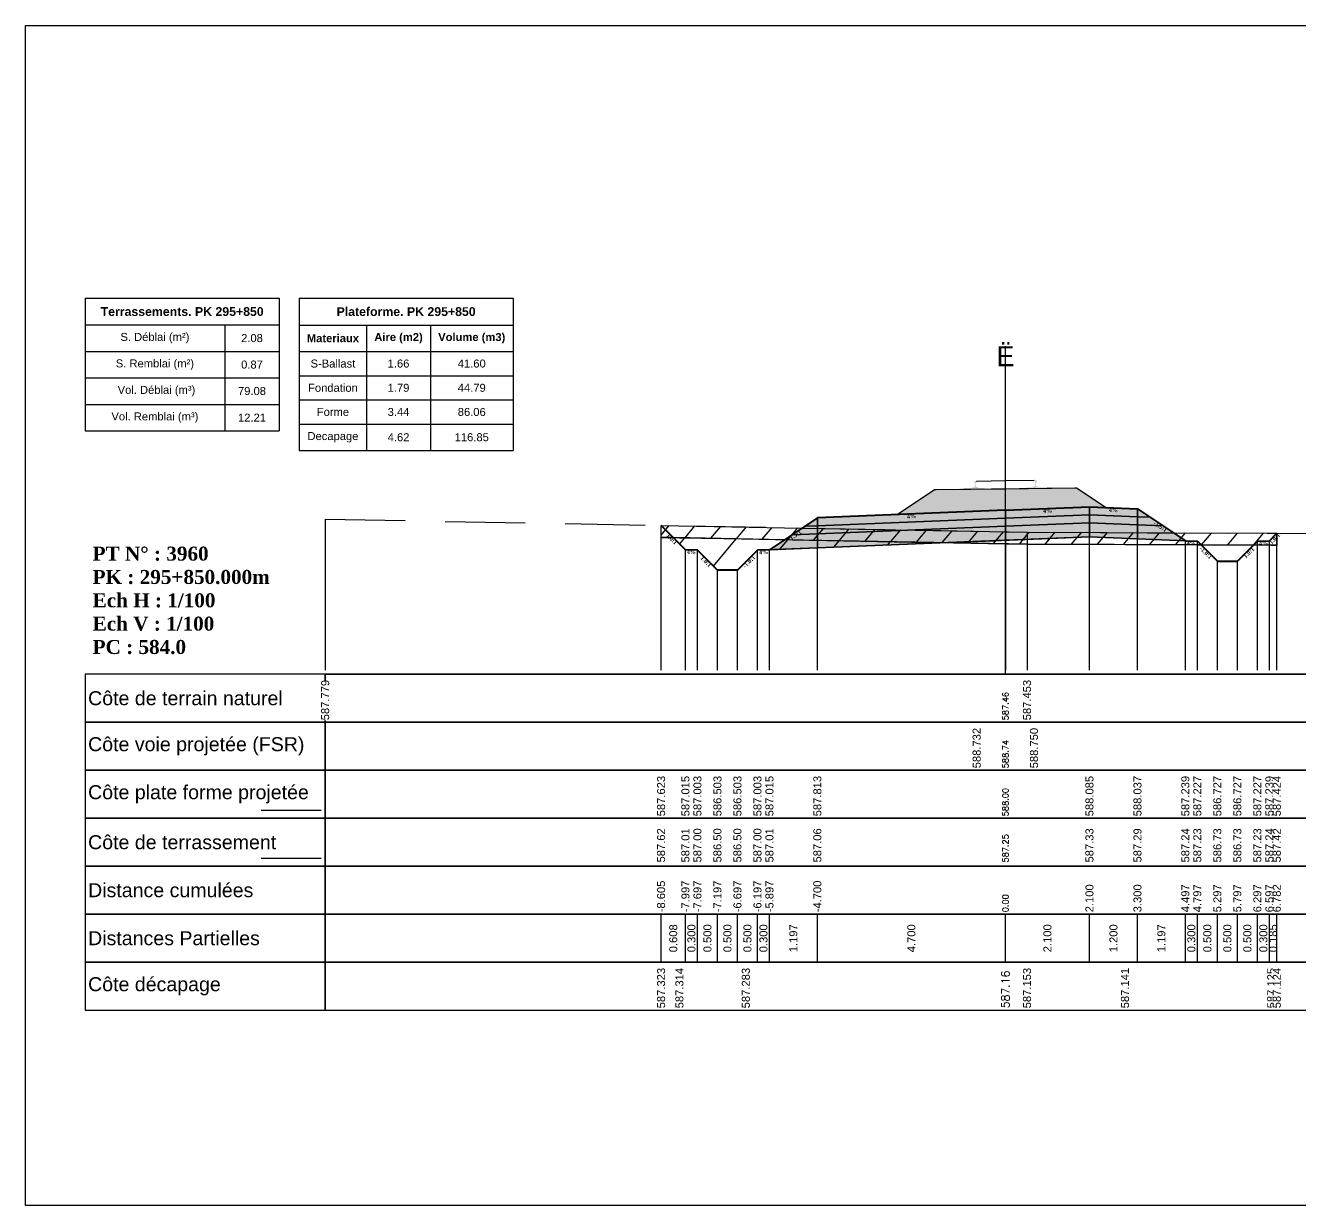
# Model space of a CAD drawing. Header units: millimetres. Extents: x 2762 to 3076, y 916 to 3305.
# Drawn here: x 2950.21 to 2982.08, y 1153.4 to 1182.9 of the extents above; entities that cross this region are included whole.
import ezdxf

# ---------------------------------------------------------------- set-up
doc = ezdxf.new("R2010")
doc.units = ezdxf.units.MM
doc.header["$LTSCALE"] = 2
doc.linetypes.add('CACHE', pattern=[9.525, 6.35, -3.175])
doc.linetypes.add('DASHED', pattern=[0.75, 0.5, -0.25])
for name, color, linetype in [('C-ANNO-TABL', 1, 'Continuous'), ('C-ANNO-TABL-TEXT', 150, 'Continuous'), ('C-ANNO-TABL-TITL', 150, 'Continuous'), ('C-ANNO-TABL-TTBL', 5, 'Continuous'), ('C-ROAD-CORR', 5, 'Continuous'), ('C-ROAD-SCTN', 7, 'Continuous')]:
    doc.layers.add(name, color=color, linetype=linetype)
doc.styles.add('ARIAL', font='arial.ttf')
doc.styles.add('C3D_Etiquette', font='romans.shx')
doc.styles.add('C3D_Profil_Travers', font='romans.shx')
doc.styles.get("Standard").update_dxf_attribs({"font": 'arial.ttf'})

msp = doc.modelspace()

# ---------------------------------------------------------------- hatches: boundary and pattern name
at = {"linetype": 'Continuous', "lineweight": -3}
h = msp.add_hatch(dxfattribs=at)
h.set_pattern_fill('GRAVEL', color=252, scale=0.009, style=0)
h.set_pattern_definition([(228.0128, (2972.1602, 1170.904645), (-1.8288, -2.0574), [0.030755, -3.0447435]), (184.96974, (2972.139626, 1170.881785), (2.743199999, 0.228600013), [0.0527764, -5.2248644]), (132.51045, (2972.087048, 1170.877213), (2.286, -2.5146), [0.0372133, -3.684125]), (267.2737, (2971.997894, 1170.820063), (0.2286, 4.572), [0.0480604, -4.7579794]), (292.83365, (2971.995608, 1170.772057), (-1.143, 2.7432), [0.047127, -4.6655827]), (357.2737, (2972.013896, 1170.728623), (-4.572, 0.2286), [0.0480604, -4.7579794]), (37.69424, (2972.061902, 1170.726337), (-2.9718, -2.286), [0.0635574, -6.2921804]), (72.25533, (2972.112194, 1170.765199), (1.6002, 5.0292), [0.0600048, -5.940473]), (121.42957, (2972.130482, 1170.822349), (-1.8288, 2.9718), [0.048223, -4.774099]), (175.23636, (2972.105336, 1170.863497), (2.5146, -0.2286), [0.055054, -2.697654]), (222.39744, (2972.050472, 1170.868069), (-2.7432, -2.5146), [0.071197, -7.0485095]), (138.81407, (2972.224208, 1170.817777), (-1.6002, 1.3716), [0.0243004, -2.405751]), (171.46923, (2972.20592, 1170.833779), (2.9718, -0.4572), [0.0462314, -4.5769175]), (225, (2972.1602, 1170.84064), (-3e-17, -0.2286), [0.032329, -0.29096]), (203.1986, (2972.144198, 1170.86807), (1.143, 0.4572), [0.01741, -1.723556]), (291.8014, (2972.128196, 1170.86121), (-0.2286, 0.6858), [0.024621, -1.206428]), (30.9638, (2972.13734, 1170.83835), (0.6858, 0.4572), [0.039989, -1.292967]), (161.565, (2972.17163, 1170.858925), (0.4572, -0.2286), [0.028916, -0.693981]), (16.38954, (2971.995608, 1170.861211), (2.286, 0.6858), [0.040508, -4.0102944]), (70.34618, (2972.03447, 1170.87264), (-0.9144, -2.5146), [0.033984, -3.3643994]), (293.1986, (2972.17163, 1170.904645), (-0.4572, 1.143), [0.034819, -1.7061465]), (343.61046, (2972.185346, 1170.872641), (-2.286, 0.6858), [0.040508, -4.0102944]), (339.44395, (2971.995608, 1170.71948), (-1.143, 0.4572), [0.039063, -1.914096]), (294.77514, (2972.032184, 1170.705763), (-1.143, 2.5146), [0.0327305, -3.2403234]), (66.8014, (2972.173916, 1170.676045), (0.4572, 1.143), [0.034819, -1.7061465]), (17.35402, (2972.187632, 1170.708049), (-2.9718, -0.9144), [0.0383204, -3.793714]), (69.44395, (2972.061902, 1170.676045), (-0.4572, -1.143), [0.0195316, -1.933628]), (101.3099, (2972.1602, 1170.676045), (-0.2286, 0.9144), [0.011656, -1.1539795]), (165.9638, (2972.157914, 1170.687475), (0.6858, -0.2286), [0.047127, -0.895415]), (186.009, (2972.112194, 1170.698905), (2.286, 0.2286), [0.043674, -4.323723]), (303.69, (2972.13734, 1170.817777), (-0.2286, 0.4572), [0.032969, -0.79126]), (353.15723, (2972.155628, 1170.790345), (3.8862, -0.4572), [0.05756, -5.698441]), (60.9454, (2972.212778, 1170.783487), (-0.9144, -1.6002), [0.023536, -2.330045]), (90, (2972.2242, 1170.80406), (-0.2286, 0.2286), [0.013716, -0.214884]), (120.25644, (2972.107622, 1170.705763), (0.9144, -1.6002), [0.031758, -3.1440547]), (48.0128, (2972.09162, 1170.733195), (1.8288, 2.0574), [0.06151, -3.0139886]), (0, (2972.13277, 1170.77891), (0.2286, 0.2286), [0.059436, -0.169164]), (325.30485, (2972.192204, 1170.778915), (2.286, -1.6002), [0.036145, -3.5783385]), (254.0546, (2972.221922, 1170.75834), (-0.2286, -0.9144), [0.033285, -1.6309485]), (207.64598, (2972.212778, 1170.726337), (-4.3434, -2.286), [0.054193, -5.365122]), (175.42608, (2972.164772, 1170.701191), (-2.9718, 0.2286), [0.0573327, -5.675926])])
h.paths.add_polyline_path([(2971.996, 1170.676), (2972.932, 1171.301), (2972.976, 1171.301), (2976.439, 1171.345), (2976.482, 1171.345), (2977.221, 1170.852), (2976.805, 1170.868)])
msp.add_hatch(color=254, dxfattribs=at).paths.add_polyline_path([(2973.492, 1171.126), (2973.49, 1171.311), (2973.604, 1171.333), (2973.953, 1171.338), (2973.953, 1171.343), (2973.879, 1171.342), (2973.878, 1171.352), (2973.879, 1171.353), (2973.881, 1171.354), (2973.882, 1171.354), (2973.902, 1171.356), (2973.905, 1171.356), (2973.908, 1171.358), (2973.936, 1171.368), (2973.938, 1171.37), (2973.94, 1171.371), (2973.94, 1171.372), (2973.941, 1171.377), (2973.943, 1171.384), (2973.943, 1171.393), (2973.945, 1171.403), (2973.944, 1171.427), (2973.943, 1171.443), (2973.943, 1171.449), (2973.942, 1171.455), (2973.941, 1171.46), (2973.941, 1171.462), (2973.94, 1171.465), (2973.939, 1171.467), (2973.938, 1171.468), (2973.936, 1171.47), (2973.935, 1171.47), (2973.92, 1171.476), (2973.917, 1171.477), (2973.916, 1171.478), (2973.916, 1171.48), (2973.916, 1171.482), (2973.916, 1171.5), (2973.916, 1171.505), (2973.917, 1171.507), (2973.919, 1171.509), (2973.921, 1171.511), (2973.924, 1171.512), (2973.925, 1171.513), (2973.929, 1171.513), (2973.933, 1171.514), (2973.936, 1171.514), (2973.94, 1171.515), (2973.945, 1171.515), (2973.948, 1171.515), (2973.951, 1171.515), (2973.955, 1171.515), (2973.958, 1171.515), (2973.962, 1171.515), (2973.967, 1171.515), (2973.97, 1171.514), (2973.974, 1171.514), (2973.978, 1171.513), (2973.979, 1171.513), (2973.981, 1171.512), (2973.984, 1171.51), (2973.986, 1171.508), (2973.987, 1171.506), (2973.988, 1171.501), (2973.988, 1171.483), (2973.988, 1171.481), (2973.987, 1171.479), (2973.987, 1171.478), (2973.984, 1171.476), (2973.969, 1171.471), (2973.967, 1171.47), (2973.966, 1171.469), (2973.965, 1171.467), (2973.964, 1171.465), (2973.964, 1171.462), (2973.963, 1171.46), (2973.962, 1171.456), (2973.962, 1171.45), (2973.961, 1171.443), (2973.961, 1171.427), (2973.961, 1171.404), (2973.962, 1171.393), (2973.963, 1171.384), (2973.965, 1171.377), (2973.966, 1171.373), (2973.967, 1171.371), (2973.968, 1171.37), (2973.97, 1171.369), (2973.999, 1171.359), (2974.002, 1171.358), (2974.005, 1171.357), (2974.025, 1171.356), (2974.026, 1171.356), (2974.027, 1171.355), (2974.028, 1171.354), (2974.029, 1171.344), (2973.955, 1171.343), (2973.955, 1171.338), (2974.158, 1171.34), (2974.29, 1171.311), (2975.124, 1171.321), (2975.255, 1171.354), (2975.46, 1171.357), (2975.459, 1171.362), (2975.385, 1171.361), (2975.385, 1171.371), (2975.386, 1171.372), (2975.387, 1171.373), (2975.389, 1171.373), (2975.409, 1171.375), (2975.412, 1171.376), (2975.415, 1171.377), (2975.443, 1171.388), (2975.445, 1171.389), (2975.447, 1171.39), (2975.447, 1171.392), (2975.448, 1171.396), (2975.45, 1171.403), (2975.45, 1171.412), (2975.451, 1171.422), (2975.451, 1171.446), (2975.45, 1171.462), (2975.45, 1171.468), (2975.449, 1171.475), (2975.448, 1171.479), (2975.447, 1171.481), (2975.447, 1171.484), (2975.446, 1171.486), (2975.445, 1171.487), (2975.443, 1171.489), (2975.442, 1171.489), (2975.427, 1171.495), (2975.424, 1171.496), (2975.423, 1171.497), (2975.423, 1171.499), (2975.423, 1171.501), (2975.422, 1171.519), (2975.423, 1171.524), (2975.424, 1171.526), (2975.426, 1171.528), (2975.428, 1171.53), (2975.431, 1171.531), (2975.432, 1171.532), (2975.435, 1171.533), (2975.44, 1171.533), (2975.443, 1171.534), (2975.447, 1171.534), (2975.452, 1171.534), (2975.455, 1171.534), (2975.458, 1171.534), (2975.461, 1171.534), (2975.465, 1171.534), (2975.469, 1171.534), (2975.474, 1171.534), (2975.477, 1171.534), (2975.481, 1171.533), (2975.485, 1171.532), (2975.486, 1171.532), (2975.488, 1171.531), (2975.491, 1171.529), (2975.493, 1171.527), (2975.494, 1171.525), (2975.494, 1171.52), (2975.495, 1171.502), (2975.495, 1171.5), (2975.494, 1171.498), (2975.493, 1171.497), (2975.491, 1171.496), (2975.476, 1171.49), (2975.474, 1171.489), (2975.473, 1171.488), (2975.472, 1171.486), (2975.471, 1171.485), (2975.47, 1171.481), (2975.47, 1171.479), (2975.469, 1171.475), (2975.469, 1171.469), (2975.468, 1171.462), (2975.468, 1171.446), (2975.468, 1171.423), (2975.469, 1171.412), (2975.47, 1171.403), (2975.472, 1171.396), (2975.473, 1171.392), (2975.473, 1171.391), (2975.475, 1171.389), (2975.477, 1171.388), (2975.505, 1171.378), (2975.509, 1171.377), (2975.512, 1171.376), (2975.532, 1171.375), (2975.533, 1171.375), (2975.534, 1171.374), (2975.535, 1171.373), (2975.535, 1171.363), (2975.461, 1171.362), (2975.462, 1171.357), (2975.809, 1171.361), (2975.925, 1171.342), (2975.927, 1171.157)])
h = msp.add_hatch(color=30, dxfattribs=at)
h.paths.add_polyline_path([(2978.005, 1170.42), (2978.005, 1170.62), (2978.324, 1170.608), (2978.643, 1170.395)])
h.paths.add_polyline_path([(2976.805, 1170.468), (2976.805, 1170.668), (2978.005, 1170.62), (2978.005, 1170.42)])
h.paths.add_polyline_path([(2974.705, 1170.384), (2974.705, 1170.584), (2976.805, 1170.668), (2976.805, 1170.468)])
h.paths.add_polyline_path([(2970.005, 1170.196), (2970.005, 1170.396), (2974.705, 1170.584), (2974.705, 1170.384)])
h.paths.add_polyline_path([(2969.366, 1170.171), (2969.685, 1170.384), (2970.005, 1170.396), (2970.005, 1170.196)])
h = msp.add_hatch(color=11, dxfattribs=at)
h.paths.add_polyline_path([(2978.005, 1170.62), (2978.005, 1170.82), (2978.324, 1170.608)])
h.paths.add_polyline_path([(2976.805, 1170.668), (2976.805, 1170.868), (2978.005, 1170.82), (2978.005, 1170.62)])
h.paths.add_polyline_path([(2974.705, 1170.584), (2974.705, 1170.784), (2976.805, 1170.868), (2976.805, 1170.668)])
h.paths.add_polyline_path([(2970.005, 1170.396), (2970.005, 1170.596), (2974.705, 1170.784), (2974.705, 1170.584)])
h.paths.add_polyline_path([(2969.685, 1170.384), (2970.005, 1170.596), (2970.005, 1170.396)])
h = msp.add_hatch(dxfattribs=at)
h.set_pattern_fill('_U', color=150, scale=0.5, angle=50, style=0, pattern_type=0)
h.set_pattern_definition([(50, (2980.90143, 1169.9105), (-0.383022, 0.321394), [])])
h.paths.add_polyline_path([(2980.901, 1169.911), (2981.001, 1170.011), (2981.301, 1170.023), (2981.487, 1170.208), (2981.487, 1169.908), (2981.487, 1169.908)])
h.paths.add_polyline_path([(2978.906, 1170.22), (2981.487, 1170.208), (2981.301, 1170.023), (2981.001, 1170.011), (2980.901, 1169.911), (2979.595, 1169.917), (2979.501, 1170.011), (2979.201, 1170.023)])
h.paths.add_polyline_path([(2969.184, 1170.049), (2969.622, 1170.341), (2975.244, 1170.237), (2978.906, 1170.22), (2979.201, 1170.023), (2979.501, 1170.011), (2979.595, 1169.917), (2975.244, 1169.937)])
h.paths.add_polyline_path([(2966.1, 1170.407), (2969.622, 1170.341), (2969.184, 1170.049), (2966.405, 1170.101)])
h.paths.add_polyline_path([(2966.1, 1170.107), (2966.1, 1170.407), (2966.405, 1170.101)])
h = msp.add_hatch(dxfattribs=at)
h.set_pattern_fill('_U', color=3, angle=50, style=0, pattern_type=0)
h.set_pattern_definition([(50, (2980.9014, 1169.9105), (-0.766044, 0.64279), [])])
h.paths.add_polyline_path([(2980.901, 1169.911), (2981.001, 1170.011), (2981.301, 1170.023), (2981.487, 1170.208), (2981.487, 1169.908), (2981.487, 1169.908)])
h.paths.add_polyline_path([(2973.206, 1169.974), (2976.805, 1170.118), (2979.501, 1170.011), (2979.595, 1169.917), (2975.244, 1169.937)])
h.paths.add_polyline_path([(2966.1, 1170.107), (2966.1, 1170.407), (2966.405, 1170.101)])
h = msp.add_hatch(color=83, dxfattribs=at)
h.paths.add_polyline_path([(2978.005, 1170.07), (2978.005, 1170.42), (2978.643, 1170.395), (2979.201, 1170.023)])
h.paths.add_polyline_path([(2976.805, 1170.118), (2976.805, 1170.468), (2978.005, 1170.42), (2978.005, 1170.07)])
h.paths.add_polyline_path([(2974.705, 1170.034), (2974.705, 1170.384), (2976.805, 1170.468), (2976.805, 1170.118)])
h.paths.add_polyline_path([(2970.005, 1169.846), (2970.005, 1170.196), (2974.705, 1170.384), (2974.705, 1170.034)])
h.paths.add_polyline_path([(2968.808, 1169.799), (2969.366, 1170.171), (2970.005, 1170.196), (2970.005, 1169.846)])
h = msp.add_hatch(dxfattribs=at)
h.set_pattern_fill('_U', color=1, angle=50, style=0, pattern_type=0)
h.set_pattern_definition([(50, (2979.5955, 1169.9165), (-0.766044, 0.64279), [])])
h.paths.add_polyline_path([(2979.595, 1169.917), (2980.901, 1169.911), (2980.501, 1169.511), (2980.001, 1169.511)])
h.paths.add_polyline_path([(2966.405, 1170.101), (2973.206, 1169.974), (2968.508, 1169.787), (2968.008, 1169.287), (2967.508, 1169.287), (2967.008, 1169.787), (2966.708, 1169.799)])

# ---------------------------------------------------------------- linework, layer by layer
at = {"color": 7, "linetype": 'Continuous', "lineweight": -3}
for p, q in [((2974.705, 1166.684), (2974.705, 1174.884)), ((2957.704, 1166.684), (2991.706, 1166.684)), ((2966.1, 1159.484), (2966.1, 1160.684)), ((2966.708, 1159.484), (2966.708, 1160.684)), ((2966.708, 1159.484), (2966.708, 1160.684)), ((2967.008, 1159.484), (2967.008, 1160.684)), ((2967.008, 1159.484), (2967.008, 1160.684)), ((2967.508, 1159.484), (2967.508, 1160.684)), ((2967.508, 1159.484), (2967.508, 1160.684)), ((2968.008, 1159.484), (2968.008, 1160.684)), ((2968.008, 1159.484), (2968.008, 1160.684)), ((2968.508, 1159.484), (2968.508, 1160.684)), ((2968.508, 1159.484), (2968.508, 1160.684)), ((2968.808, 1159.484), (2968.808, 1160.684)), ((2968.808, 1159.484), (2968.808, 1160.684)), ((2970.005, 1159.484), (2970.005, 1160.684)), ((2970.005, 1159.484), (2970.005, 1160.684)), ((2974.705, 1159.484), (2974.705, 1160.684)), ((2974.705, 1159.484), (2974.705, 1160.684)), ((2976.805, 1159.484), (2976.805, 1160.684)), ((2976.805, 1159.484), (2976.805, 1160.684)), ((2978.005, 1159.484), (2978.005, 1160.684)), ((2978.005, 1159.484), (2978.005, 1160.684)), ((2979.201, 1159.484), (2979.201, 1160.684)), ((2979.201, 1159.484), (2979.201, 1160.684)), ((2979.501, 1159.484), (2979.501, 1160.684)), ((2979.501, 1159.484), (2979.501, 1160.684)), ((2980.001, 1159.484), (2980.001, 1160.684)), ((2980.001, 1159.484), (2980.001, 1160.684)), ((2980.501, 1159.484), (2980.501, 1160.684)), ((2980.501, 1159.484), (2980.501, 1160.684)), ((2981.001, 1159.484), (2981.001, 1160.684)), ((2981.001, 1159.484), (2981.001, 1160.684)), ((2981.301, 1159.484), (2981.301, 1160.684)), ((2981.301, 1159.484), (2981.301, 1160.684)), ((2981.487, 1159.484), (2981.487, 1160.684))]:
    msp.add_line(p, q, dxfattribs=at)
at = {"color": 251, "linetype": 'Continuous', "lineweight": -3}
for p, q in [((2971.996, 1170.676), (2972.932, 1171.301)), ((2972.932, 1171.301), (2972.976, 1171.301)), ((2972.976, 1171.301), (2976.439, 1171.345)), ((2976.439, 1171.345), (2976.482, 1171.345)), ((2976.482, 1171.345), (2977.221, 1170.852)), ((2970.005, 1170.596), (2974.705, 1170.784)), ((2976.805, 1170.868), (2971.996, 1170.676)), ((2974.705, 1170.784), (2976.805, 1170.868)), ((2974.705, 1170.584), (2974.705, 1170.784)), ((2974.705, 1170.784), (2974.705, 1170.584)), ((2976.805, 1170.668), (2974.705, 1170.584)), ((2977.221, 1170.852), (2976.805, 1170.868)), ((2976.805, 1170.668), (2976.805, 1170.868)), ((2976.805, 1170.868), (2978.005, 1170.82)), ((2976.805, 1170.868), (2976.805, 1170.668)), ((2978.005, 1170.62), (2976.805, 1170.668)), ((2978.005, 1170.62), (2978.005, 1170.82)), ((2978.005, 1170.82), (2978.324, 1170.608)), ((2978.005, 1170.82), (2978.005, 1170.62)), ((2969.685, 1170.384), (2970.005, 1170.596)), ((2970.005, 1170.396), (2969.685, 1170.384)), ((2970.005, 1170.396), (2970.005, 1170.596)), ((2970.005, 1170.596), (2970.005, 1170.396)), ((2974.705, 1170.584), (2970.005, 1170.396)), ((2978.324, 1170.608), (2978.005, 1170.62))]:
    msp.add_line(p, q, dxfattribs=at)
at = {"color": 53, "linetype": 'Continuous', "lineweight": -3}
for p, q in [((2974.705, 1170.584), (2976.805, 1170.668)), ((2976.805, 1170.468), (2976.805, 1170.668)), ((2976.805, 1170.668), (2978.005, 1170.62)), ((2976.805, 1170.668), (2976.805, 1170.468)), ((2969.366, 1170.171), (2969.685, 1170.384)), ((2969.685, 1170.384), (2970.005, 1170.396)), ((2970.005, 1170.396), (2974.705, 1170.584)), ((2970.005, 1170.196), (2970.005, 1170.396)), ((2970.005, 1170.396), (2970.005, 1170.196)), ((2974.705, 1170.384), (2970.005, 1170.196)), ((2970.005, 1170.196), (2974.705, 1170.384)), ((2974.705, 1170.384), (2974.705, 1170.584)), ((2974.705, 1170.584), (2974.705, 1170.384)), ((2976.805, 1170.468), (2974.705, 1170.384)), ((2974.705, 1170.384), (2976.805, 1170.468)), ((2974.705, 1170.034), (2974.705, 1170.384)), ((2974.705, 1170.384), (2974.705, 1170.034)), ((2978.005, 1170.42), (2976.805, 1170.468)), ((2976.805, 1170.118), (2976.805, 1170.468)), ((2976.805, 1170.468), (2978.005, 1170.42)), ((2976.805, 1170.468), (2976.805, 1170.118)), ((2978.005, 1170.42), (2978.005, 1170.62)), ((2978.005, 1170.62), (2978.324, 1170.608)), ((2978.005, 1170.62), (2978.005, 1170.42)), ((2978.643, 1170.395), (2978.005, 1170.42)), ((2978.005, 1170.07), (2978.005, 1170.42)), ((2978.005, 1170.42), (2978.643, 1170.395)), ((2978.005, 1170.42), (2978.005, 1170.07)), ((2978.324, 1170.608), (2978.643, 1170.395)), ((2978.643, 1170.395), (2979.201, 1170.023)), ((2968.808, 1169.799), (2969.366, 1170.171)), ((2970.005, 1170.196), (2969.366, 1170.171)), ((2969.366, 1170.171), (2970.005, 1170.196)), ((2970.005, 1169.846), (2970.005, 1170.196)), ((2970.005, 1170.196), (2970.005, 1169.846)), ((2974.705, 1170.034), (2970.005, 1169.846)), ((2976.805, 1170.118), (2974.705, 1170.034)), ((2978.005, 1170.07), (2976.805, 1170.118)), ((2979.201, 1170.023), (2978.005, 1170.07)), ((2970.005, 1169.846), (2968.808, 1169.799))]:
    msp.add_line(p, q, dxfattribs=at)
at = {"color": 105, "linetype": 'DASHED', "lineweight": -3, "ltscale": 2}
for p, q in [((2957.705, 1170.563), (2974.705, 1170.247)), ((2974.705, 1170.247), (2975.244, 1170.237)), ((2975.244, 1170.237), (2991.705, 1170.161))]:
    msp.add_line(p, q, dxfattribs=at)
at = {"color": 98, "linetype": 'CACHE', "lineweight": -3}
for p, q in [((2957.705, 1170.563), (2957.705, 1166.784)), ((2974.705, 1170.247), (2974.705, 1166.784)), ((2975.244, 1170.237), (2975.244, 1166.784))]:
    msp.add_line(p, q, dxfattribs=at)
at = {"color": 253, "linetype": 'Continuous', "lineweight": -3}
for p, q in [((2966.1, 1170.407), (2969.622, 1170.341)), ((2966.405, 1170.101), (2966.1, 1170.407)), ((2966.1, 1170.107), (2966.1, 1170.407)), ((2966.1, 1170.407), (2966.405, 1170.101)), ((2966.1, 1170.107), (2966.1, 1170.407)), ((2966.1, 1170.407), (2966.405, 1170.101)), ((2969.184, 1170.049), (2969.622, 1170.341)), ((2969.622, 1170.341), (2969.184, 1170.049)), ((2969.622, 1170.341), (2975.244, 1170.237)), ((2966.405, 1170.101), (2966.1, 1170.107)), ((2966.405, 1170.101), (2966.1, 1170.107)), ((2969.184, 1170.049), (2966.405, 1170.101)), ((2966.405, 1170.101), (2973.206, 1169.974)), ((2966.708, 1169.799), (2966.405, 1170.101)), ((2975.244, 1169.937), (2969.184, 1170.049)), ((2973.206, 1169.974), (2976.805, 1170.118)), ((2975.244, 1170.237), (2978.906, 1170.22)), ((2976.805, 1170.118), (2979.501, 1170.011)), ((2978.906, 1170.22), (2981.487, 1170.208)), ((2979.201, 1170.023), (2978.906, 1170.22)), ((2978.906, 1170.22), (2979.201, 1170.023)), ((2979.501, 1170.011), (2979.201, 1170.023)), ((2979.201, 1170.023), (2979.501, 1170.011)), ((2981.001, 1170.011), (2981.301, 1170.023)), ((2981.301, 1170.023), (2981.001, 1170.011)), ((2981.001, 1170.011), (2981.301, 1170.023)), ((2981.301, 1170.023), (2981.487, 1170.208)), ((2981.487, 1170.208), (2981.301, 1170.023)), ((2981.301, 1170.023), (2981.487, 1170.208)), ((2981.487, 1170.208), (2981.487, 1169.908)), ((2981.487, 1170.208), (2981.487, 1169.908)), ((2967.008, 1169.787), (2966.708, 1169.799)), ((2967.508, 1169.287), (2967.008, 1169.787)), ((2968.508, 1169.787), (2968.008, 1169.287)), ((2973.206, 1169.974), (2968.508, 1169.787)), ((2975.244, 1169.937), (2973.206, 1169.974)), ((2979.595, 1169.917), (2975.244, 1169.937)), ((2979.595, 1169.917), (2975.244, 1169.937)), ((2979.595, 1169.917), (2979.501, 1170.011)), ((2979.501, 1170.011), (2979.595, 1169.917)), ((2979.501, 1170.011), (2979.595, 1169.917)), ((2980.901, 1169.911), (2979.595, 1169.917)), ((2979.595, 1169.917), (2980.901, 1169.911)), ((2980.001, 1169.511), (2979.595, 1169.917)), ((2980.901, 1169.911), (2980.501, 1169.511)), ((2980.901, 1169.911), (2981.001, 1170.011)), ((2981.001, 1170.011), (2980.901, 1169.911)), ((2980.901, 1169.911), (2981.001, 1170.011)), ((2981.487, 1169.908), (2980.901, 1169.911)), ((2981.487, 1169.908), (2980.901, 1169.911)), ((2981.487, 1169.908), (2981.487, 1169.908)), ((2981.487, 1169.908), (2981.487, 1169.908)), ((2980.501, 1169.511), (2980.001, 1169.511)), ((2968.008, 1169.287), (2967.508, 1169.287))]:
    msp.add_line(p, q, dxfattribs=at)
at = {"color": 8, "linetype": 'CACHE', "lineweight": -3}
for p, q in [((2966.1, 1166.784), (2966.1, 1170.407)), ((2974.705, 1166.784), (2974.705, 1170.034)), ((2974.705, 1166.784), (2974.705, 1170.034)), ((2976.805, 1166.784), (2976.805, 1170.118)), ((2978.005, 1166.784), (2978.005, 1170.07)), ((2979.201, 1166.784), (2979.201, 1170.023)), ((2981.301, 1166.784), (2981.301, 1170.023)), ((2981.487, 1166.784), (2981.487, 1170.208)), ((2966.708, 1166.784), (2966.708, 1169.799)), ((2967.008, 1166.784), (2967.008, 1169.787)), ((2968.508, 1166.784), (2968.508, 1169.787)), ((2968.808, 1166.784), (2968.808, 1169.799)), ((2970.005, 1166.784), (2970.005, 1169.846)), ((2979.501, 1166.784), (2979.501, 1170.011)), ((2981.001, 1166.784), (2981.001, 1170.011)), ((2980.001, 1166.784), (2980.001, 1169.511)), ((2980.501, 1166.784), (2980.501, 1169.511)), ((2967.508, 1166.784), (2967.508, 1169.287)), ((2968.008, 1166.784), (2968.008, 1169.287))]:
    msp.add_line(p, q, dxfattribs=at)
at = {"color": 6, "linetype": 'Continuous', "lineweight": -3}
for p, q in [((2966.1, 1170.107), (2966.558, 1170.098)), ((2966.558, 1170.098), (2968.217, 1170.067)), ((2968.217, 1170.067), (2974.705, 1169.947)), ((2974.705, 1169.947), (2975.244, 1169.937)), ((2975.244, 1169.937), (2977.693, 1169.925)), ((2977.693, 1169.925), (2981.348, 1169.908)), ((2981.348, 1169.908), (2981.487, 1169.908)), ((2981.487, 1169.908), (2981.487, 1169.908))]:
    msp.add_line(p, q, dxfattribs=at)
at = {"color": 154, "linetype": 'Continuous', "lineweight": -3}
msp.add_line((2956.104, 1163.284), (2957.604, 1163.284), dxfattribs=at)
at = {"color": 1, "linetype": 'Continuous', "lineweight": -3}
msp.add_line((2956.104, 1162.084), (2957.604, 1162.084), dxfattribs=at)
at = {"color": 7, "linetype": 'Continuous', "lineweight": -3}
for points in [[(2957.704, 1165.484), (2957.704, 1166.684), (2951.704, 1166.684), (2951.704, 1165.484)], [(2957.704, 1165.484), (2991.706, 1165.484), (2991.706, 1166.684), (2957.704, 1166.684)], [(2957.704, 1164.284), (2957.704, 1165.484), (2951.704, 1165.484), (2951.704, 1164.284)], [(2957.704, 1164.284), (2991.706, 1164.284), (2991.706, 1165.484), (2957.704, 1165.484)], [(2957.704, 1163.084), (2957.704, 1164.284), (2951.704, 1164.284), (2951.704, 1163.084)], [(2957.704, 1163.084), (2991.706, 1163.084), (2991.706, 1164.284), (2957.704, 1164.284)], [(2957.704, 1161.884), (2957.704, 1163.084), (2951.704, 1163.084), (2951.704, 1161.884)], [(2957.704, 1161.884), (2991.706, 1161.884), (2991.706, 1163.084), (2957.704, 1163.084)], [(2957.704, 1160.684), (2957.704, 1161.884), (2951.704, 1161.884), (2951.704, 1160.684)], [(2957.704, 1160.684), (2991.706, 1160.684), (2991.706, 1161.884), (2957.704, 1161.884)], [(2957.704, 1159.484), (2957.704, 1160.684), (2951.704, 1160.684), (2951.704, 1159.484)], [(2957.704, 1159.484), (2991.706, 1159.484), (2991.706, 1160.684), (2957.704, 1160.684)], [(2957.704, 1158.284), (2957.704, 1159.484), (2951.704, 1159.484), (2951.704, 1158.284)], [(2957.704, 1158.284), (2991.706, 1158.284), (2991.706, 1159.484), (2957.704, 1159.484)]]:
    msp.add_3dface(points, dxfattribs=at)
at = {"layer": 'C-ANNO-TABL', "color": 7, "linetype": 'Continuous', "lineweight": -3}
for p, q in [((2951.704, 1175.419), (2955.194, 1175.419)), ((2955.194, 1175.419), (2956.557, 1175.419)), ((2955.194, 1175.419), (2955.194, 1174.757)), ((2957.057, 1175.416), (2958.739, 1175.416)), ((2958.739, 1175.416), (2960.335, 1175.416)), ((2958.739, 1175.416), (2958.739, 1174.754)), ((2960.335, 1175.416), (2962.398, 1175.416)), ((2960.335, 1175.416), (2960.335, 1174.754)), ((2951.704, 1174.757), (2955.194, 1174.757)), ((2955.194, 1174.757), (2956.557, 1174.757)), ((2955.194, 1174.757), (2955.194, 1174.095)), ((2957.057, 1174.754), (2958.739, 1174.754)), ((2958.739, 1174.754), (2960.335, 1174.754)), ((2958.739, 1174.754), (2958.739, 1174.147)), ((2960.335, 1174.754), (2962.398, 1174.754)), ((2960.335, 1174.754), (2960.335, 1174.147)), ((2951.704, 1174.095), (2955.194, 1174.095)), ((2955.194, 1174.095), (2956.557, 1174.095)), ((2955.194, 1174.095), (2955.194, 1173.432)), ((2957.057, 1174.147), (2958.739, 1174.147)), ((2958.739, 1174.147), (2960.335, 1174.147)), ((2958.739, 1174.147), (2958.739, 1173.543)), ((2960.335, 1174.147), (2962.398, 1174.147)), ((2960.335, 1174.147), (2960.335, 1173.543)), ((2957.057, 1173.543), (2958.739, 1173.543)), ((2958.739, 1173.543), (2960.335, 1173.543)), ((2958.739, 1173.543), (2958.739, 1172.939)), ((2960.335, 1173.543), (2962.398, 1173.543)), ((2960.335, 1173.543), (2960.335, 1172.939)), ((2951.704, 1173.432), (2955.194, 1173.432)), ((2955.194, 1173.432), (2956.557, 1173.432)), ((2955.194, 1173.432), (2955.194, 1172.77)), ((2957.057, 1172.939), (2958.739, 1172.939)), ((2958.739, 1172.939), (2960.335, 1172.939)), ((2958.739, 1172.939), (2958.739, 1172.28)), ((2960.335, 1172.939), (2962.398, 1172.939)), ((2960.335, 1172.939), (2960.335, 1172.28))]:
    msp.add_line(p, q, dxfattribs=at)
at = {"layer": 'C-ANNO-TABL-TTBL', "color": 7, "linetype": 'Continuous', "lineweight": -3}
for p, q in [((2951.704, 1176.084), (2956.557, 1176.084)), ((2951.704, 1176.084), (2951.704, 1175.419)), ((2956.557, 1176.084), (2956.557, 1175.419)), ((2957.057, 1176.084), (2962.398, 1176.084)), ((2957.057, 1176.084), (2957.057, 1175.416)), ((2962.398, 1176.084), (2962.398, 1175.416)), ((2951.704, 1175.419), (2951.704, 1174.757)), ((2956.557, 1175.419), (2956.557, 1174.757)), ((2957.057, 1175.416), (2957.057, 1174.754)), ((2962.398, 1175.416), (2962.398, 1174.754)), ((2951.704, 1174.757), (2951.704, 1174.095)), ((2956.557, 1174.757), (2956.557, 1174.095)), ((2957.057, 1174.754), (2957.057, 1174.147)), ((2962.398, 1174.754), (2962.398, 1174.147)), ((2951.704, 1174.095), (2951.704, 1173.432)), ((2956.557, 1174.095), (2956.557, 1173.432)), ((2957.057, 1174.147), (2957.057, 1173.543)), ((2962.398, 1174.147), (2962.398, 1173.543)), ((2957.057, 1173.543), (2957.057, 1172.939)), ((2962.398, 1173.543), (2962.398, 1172.939)), ((2951.704, 1173.432), (2951.704, 1172.77)), ((2956.557, 1173.432), (2956.557, 1172.77)), ((2957.057, 1172.939), (2957.057, 1172.28)), ((2962.398, 1172.939), (2962.398, 1172.28)), ((2951.704, 1172.77), (2955.194, 1172.77)), ((2955.194, 1172.77), (2956.557, 1172.77)), ((2957.057, 1172.28), (2958.739, 1172.28)), ((2958.739, 1172.28), (2960.335, 1172.28)), ((2960.335, 1172.28), (2962.398, 1172.28))]:
    msp.add_line(p, q, dxfattribs=at)
at = {"layer": 'C-ROAD-CORR', "color": 1, "linetype": 'Continuous', "lineweight": 40}
for p, q in [((2974.705, 1170.784), (2970.005, 1170.596)), ((2974.705, 1170.784), (2976.805, 1170.868)), ((2976.805, 1170.868), (2978.005, 1170.82)), ((2978.005, 1170.82), (2979.201, 1170.023)), ((2966.708, 1169.799), (2966.1, 1170.407)), ((2970.005, 1170.596), (2968.808, 1169.799)), ((2979.201, 1170.023), (2979.501, 1170.011)), ((2981.001, 1170.011), (2981.301, 1170.023)), ((2981.301, 1170.023), (2981.487, 1170.208)), ((2967.008, 1169.787), (2966.708, 1169.799)), ((2967.508, 1169.287), (2967.008, 1169.787)), ((2968.508, 1169.787), (2968.008, 1169.287)), ((2968.808, 1169.799), (2968.508, 1169.787)), ((2979.501, 1170.011), (2980.001, 1169.511)), ((2980.501, 1169.511), (2981.001, 1170.011)), ((2980.001, 1169.511), (2980.501, 1169.511)), ((2968.008, 1169.287), (2967.508, 1169.287))]:
    msp.add_line(p, q, dxfattribs=at)
at = {"layer": 'C-ROAD-CORR', "color": 102, "linetype": 'Continuous', "lineweight": -3, "ltscale": 0.5}
for p, q in [((2974.705, 1170.034), (2970.005, 1169.846)), ((2974.705, 1170.034), (2976.805, 1170.118)), ((2976.805, 1170.118), (2978.005, 1170.07)), ((2978.005, 1170.07), (2979.201, 1170.023)), ((2970.005, 1169.846), (2968.808, 1169.799))]:
    msp.add_line(p, q, dxfattribs=at)
at = {"layer": 'C-ROAD-CORR', "color": 1, "linetype": 'Continuous', "lineweight": -3}
for p, q in [((2967.508, 1169.287), (2967.008, 1169.787)), ((2968.508, 1169.787), (2968.008, 1169.287)), ((2979.501, 1170.011), (2980.001, 1169.511)), ((2980.501, 1169.511), (2981.001, 1170.011))]:
    msp.add_line(p, q, dxfattribs=at)
at = {"layer": 'C-ROAD-SCTN', "color": 140, "linetype": 'Continuous', "lineweight": -3}
for p, q in [((2971.996, 1170.676), (2972.932, 1171.301)), ((2972.932, 1171.301), (2972.976, 1171.301)), ((2972.976, 1171.301), (2974.705, 1171.323)), ((2974.705, 1171.323), (2976.439, 1171.345)), ((2976.439, 1171.345), (2976.482, 1171.345)), ((2976.482, 1171.345), (2977.221, 1170.852))]:
    msp.add_line(p, q, dxfattribs=at)
at = {"layer": 'C-ROAD-SCTN', "color": 154, "linetype": 'Continuous', "lineweight": -3}
for p, q in [((2973.984, 1171.515), (2973.987, 1171.515)), ((2973.987, 1171.515), (2974.705, 1171.525)), ((2974.705, 1171.525), (2975.419, 1171.534)), ((2970.005, 1170.596), (2974.705, 1170.784)), ((2974.705, 1170.784), (2976.805, 1170.868)), ((2976.805, 1170.868), (2978.005, 1170.82)), ((2978.005, 1170.82), (2979.201, 1170.023)), ((2966.1, 1170.407), (2966.708, 1169.799)), ((2968.808, 1169.799), (2970.005, 1170.596)), ((2979.201, 1170.023), (2979.501, 1170.011)), ((2981.001, 1170.011), (2981.301, 1170.023)), ((2981.301, 1170.023), (2981.487, 1170.208)), ((2966.708, 1169.799), (2967.008, 1169.787)), ((2967.008, 1169.787), (2967.508, 1169.287)), ((2968.008, 1169.287), (2968.508, 1169.787)), ((2968.508, 1169.787), (2968.808, 1169.799)), ((2979.501, 1170.011), (2980.001, 1169.511)), ((2980.501, 1169.511), (2981.001, 1170.011)), ((2980.001, 1169.511), (2980.501, 1169.511)), ((2967.508, 1169.287), (2968.008, 1169.287))]:
    msp.add_line(p, q, dxfattribs=at)
at = {"layer": 'C-ROAD-SCTN', "color": 1, "linetype": 'Continuous', "lineweight": -3}
for p, q in [((2966.1, 1170.407), (2966.708, 1169.799)), ((2970.005, 1169.846), (2974.705, 1170.034)), ((2974.705, 1170.034), (2976.805, 1170.118)), ((2976.805, 1170.118), (2978.005, 1170.07)), ((2978.005, 1170.07), (2979.201, 1170.023)), ((2979.201, 1170.023), (2979.501, 1170.011)), ((2981.001, 1170.011), (2981.301, 1170.023)), ((2981.301, 1170.023), (2981.487, 1170.208)), ((2966.708, 1169.799), (2967.008, 1169.787)), ((2967.008, 1169.787), (2967.508, 1169.287)), ((2968.008, 1169.287), (2968.508, 1169.787)), ((2968.508, 1169.787), (2968.808, 1169.799)), ((2968.808, 1169.799), (2970.005, 1169.846)), ((2979.501, 1170.011), (2980.001, 1169.511)), ((2980.501, 1169.511), (2981.001, 1170.011)), ((2980.001, 1169.511), (2980.501, 1169.511)), ((2967.508, 1169.287), (2968.008, 1169.287))]:
    msp.add_line(p, q, dxfattribs=at)

# ---------------------------------------------------------------- texts
at = {"color": 7, "linetype": 'Continuous', "lineweight": -3}
for s, insert, char_height, attachment_point, style in [('{\\fWingdings|b0|i0|c2|p0;Ë}', (2974.705, 1174.384), 0.5, 8, 'C3D_Profil_Travers'), ('{\\fTimes New Roman|b1|i0|c0|p18;PT N° : 3960\\PPK : 295+850.000m\\PEch H : 1/100\\PEch V : 1/100\\PPC : 584.0}', (2951.893, 1167.184), 0.35, 7, 'C3D_Profil_Travers'), ('{\\fArial|b0|i0|c0|p34;Côte de terrain naturel}', (2951.779, 1166.084), 0.35, 4, 'C3D_Etiquette'), ('{\\fArial|b0|i0|c0|p34;Côte plate forme projetée}', (2951.779, 1163.684), 0.35, 4, 'C3D_Etiquette'), ('{\\fArial|b0|i0|c0|p34;Côte de terrassement}', (2951.779, 1162.484), 0.35, 4, 'C3D_Etiquette'), ('{\\fArial|b0|i0|c0|p34;Distance cumulées}', (2951.779, 1161.284), 0.35, 4, 'C3D_Etiquette'), ('{\\fArial|b0|i0|c0|p34;Distances Partielles}', (2951.779, 1160.084), 0.35, 4, 'C3D_Etiquette'), ('{\\fArial|b0|i0|c0|p34;Côte décapage}', (2951.779, 1158.884), 0.35, 4, 'C3D_Etiquette')]:
    msp.add_mtext(s, dxfattribs=dict(at, insert=insert, char_height=char_height, attachment_point=attachment_point, style=style))
at = {"color": 7, "linetype": 'Continuous', "lineweight": -3, "char_height": 0.1, "attachment_point": 2, "style": 'C3D_Etiquette'}
for s, insert, width, rotation in [('{\\fTimes New Roman|b1|i0|c0|p18;4%}', (2972.355, 1170.686), 0.42071, 2.2906), ('{\\fTimes New Roman|b1|i0|c0|p18;4%}', (2975.755, 1170.822), 0.37094, 2.2906), ('{\\fTimes New Roman|b1|i0|c0|p18;4%}', (2977.404, 1170.84), 0.42071, 357.7094), ('{\\fTimes New Roman|b1|i0|c0|p18;-1.5:1}', (2978.601, 1170.418), 0.34598, 326.3099), ('{\\fTimes New Roman|b1|i0|c0|p18;1.0:1}', (2966.401, 1170.1), 0.29001, 315), ('{\\fTimes New Roman|b1|i0|c0|p18;-1.5:1}', (2969.408, 1170.194), 0.34598, 33.6901), ('{\\fTimes New Roman|b1|i0|c0|p18;1.0:1}', (2981.397, 1170.112), 0.29001, 45), ('{\\fTimes New Roman|b1|i0|c0|p18;4%}', (2966.858, 1169.789), 0.37094, 357.7094), ('{\\fTimes New Roman|b1|i0|c0|p18;4%}', (2968.658, 1169.789), 0.42071, 2.2906), ('{\\fTimes New Roman|b1|i0|c0|p18;4%}', (2979.351, 1170.013), 0.42071, 357.7094), ('{\\fTimes New Roman|b1|i0|c0|p18;-1.0:1}', (2979.749, 1169.758), 0.34598, 315), ('{\\fTimes New Roman|b1|i0|c0|p18;1.0:1}', (2980.754, 1169.758), 0.29001, 45), ('{\\fTimes New Roman|b1|i0|c0|p18;4%}', (2981.152, 1170.013), 0.37094, 2.2906), ('{\\fTimes New Roman|b1|i0|c0|p18;1.0:1}', (2967.255, 1169.534), 0.29001, 315), ('{\\fTimes New Roman|b1|i0|c0|p18;-1.0:1}', (2968.261, 1169.534), 0.34598, 45)]:
    msp.add_mtext(s, dxfattribs=dict(at, insert=insert, width=width, rotation=rotation))
at = {"color": 7, "linetype": 'Continuous', "lineweight": -3, "rotation": 90, "style": 'C3D_Profil_Travers'}
for s, insert, char_height, attachment_point in [('587.46', (2974.705, 1165.534), 0.15, 4), ('588.74', (2974.705, 1164.334), 0.15, 4), ('588.00', (2974.705, 1163.134), 0.15, 4), ('{\\fArial|b0|i0|c0|p34;587.62}', (2966.1, 1161.979), 0.2, 4), ('{\\fArial|b0|i0|c0|p34;587.01}', (2966.708, 1161.979), 0.2, 4), ('{\\fArial|b0|i0|c0|p34;587.00}', (2967.008, 1161.979), 0.2, 4), ('{\\fArial|b0|i0|c0|p34;586.50}', (2967.508, 1161.979), 0.2, 4), ('{\\fArial|b0|i0|c0|p34;586.50}', (2968.008, 1161.979), 0.2, 4), ('{\\fArial|b0|i0|c0|p34;587.00}', (2968.508, 1161.979), 0.2, 4), ('{\\fArial|b0|i0|c0|p34;587.01}', (2968.808, 1161.979), 0.2, 4), ('{\\fArial|b0|i0|c0|p34;587.06}', (2970.005, 1161.979), 0.2, 4), ('{\\fArial|b0|i0|c0|p34;587.33}', (2976.805, 1161.979), 0.2, 4), ('{\\fArial|b0|i0|c0|p34;587.29}', (2978.005, 1161.979), 0.2, 4), ('{\\fArial|b0|i0|c0|p34;587.24}', (2979.201, 1161.979), 0.2, 4), ('{\\fArial|b0|i0|c0|p34;587.23}', (2979.501, 1161.979), 0.2, 4), ('{\\fArial|b0|i0|c0|p34;586.73}', (2980.001, 1161.979), 0.2, 4), ('{\\fArial|b0|i0|c0|p34;586.73}', (2980.501, 1161.979), 0.2, 4), ('{\\fArial|b0|i0|c0|p34;587.23}', (2981.001, 1161.979), 0.2, 4), ('{\\fArial|b0|i0|c0|p34;587.24}', (2981.301, 1161.979), 0.2, 4), ('{\\fArial|b0|i0|c0|p34;587.42}', (2981.487, 1161.979), 0.2, 4), ('587.25', (2974.705, 1161.979), 0.15, 4), ('0.00', (2974.705, 1160.734), 0.15, 4), ('{\\fArial|b0|i0|c0|p34;0.608}', (2966.404, 1160.084), 0.2, 5), ('{\\fArial|b0|i0|c0|p34;0.300}', (2966.858, 1160.084), 0.2, 5), ('{\\fArial|b0|i0|c0|p34;0.500}', (2967.258, 1160.084), 0.2, 5), ('{\\fArial|b0|i0|c0|p34;0.500}', (2967.758, 1160.084), 0.2, 5), ('{\\fArial|b0|i0|c0|p34;0.500}', (2968.258, 1160.084), 0.2, 5), ('{\\fArial|b0|i0|c0|p34;0.300}', (2968.658, 1160.084), 0.2, 5), ('{\\fArial|b0|i0|c0|p34;1.197}', (2969.406, 1160.084), 0.2, 5), ('{\\fArial|b0|i0|c0|p34;4.700}', (2972.355, 1160.084), 0.2, 5), ('{\\fArial|b0|i0|c0|p34;2.100}', (2975.755, 1160.084), 0.2, 5), ('{\\fArial|b0|i0|c0|p34;1.200}', (2977.405, 1160.084), 0.2, 5), ('{\\fArial|b0|i0|c0|p34;1.197}', (2978.603, 1160.084), 0.2, 5), ('{\\fArial|b0|i0|c0|p34;0.300}', (2979.351, 1160.084), 0.2, 5), ('{\\fArial|b0|i0|c0|p34;0.500}', (2979.751, 1160.084), 0.2, 5), ('{\\fArial|b0|i0|c0|p34;0.500}', (2980.251, 1160.084), 0.2, 5), ('{\\fArial|b0|i0|c0|p34;0.500}', (2980.751, 1160.084), 0.2, 5), ('{\\fArial|b0|i0|c0|p34;0.300}', (2981.151, 1160.084), 0.2, 5), ('{\\fArial|b0|i0|c0|p34;0.185}', (2981.394, 1160.084), 0.2, 5), ('587.16', (2974.705, 1158.334), 0.2, 4)]:
    msp.add_mtext(s, dxfattribs=dict(at, insert=insert, char_height=char_height, attachment_point=attachment_point))
at = {"color": 7, "linetype": 'Continuous', "lineweight": -3, "insert": (2951.779, 1164.884), "char_height": 0.35, "attachment_point": 4}
msp.add_mtext('{\\fArial|b0|i0|c0|p34;Côte voie projetée (FSR)}', dxfattribs=at)
at = {"layer": 'C-ANNO-TABL-TEXT', "color": 7, "linetype": 'Continuous', "lineweight": -3, "char_height": 0.2, "attachment_point": 5, "style": 'ARIAL'}
for s, insert in [('{\\fArial|b0|i0|c0|p34;\\C7;2.08}', (2955.875, 1175.088)), ('{\\fArial|b0|i0|c0|p34;\\C7;0.87}', (2955.875, 1174.426)), ('{\\fArial|b0|i0|c0|p34;\\C7;S-Ballast}', (2957.898, 1174.451)), ('{\\fArial|b0|i0|c0|p34;\\C7;1.66}', (2959.537, 1174.451)), ('{\\C18;\\c0;41.60}', (2961.367, 1174.451)), ('{\\fArial|b0|i0|c0|p34;\\C7;79.08}', (2955.875, 1173.764)), ('{\\fArial|b0|i0|c0|p34;\\C7;Fondation}', (2957.898, 1173.845)), ('{\\fArial|b0|i0|c0|p34;\\C7;1.79}', (2959.537, 1173.845)), ('{\\C18;\\c0;44.79}', (2961.367, 1173.845)), ('{\\fArial|b0|i0|c0|p34;\\C7;12.21}', (2955.875, 1173.101)), ('{\\fArial|b0|i0|c0|p34;\\C7;Forme}', (2957.898, 1173.241)), ('{\\fArial|b0|i0|c0|p34;\\C7;3.44}', (2959.537, 1173.241)), ('{\\C18;\\c0;86.06}', (2961.367, 1173.241)), ('{\\fArial|b0|i0|c0|p34;\\C7;Decapage}', (2957.898, 1172.609)), ('{\\fArial|b0|i0|c0|p34;\\C7;4.62}', (2959.537, 1172.609)), ('{\\C18;\\c0;116.85}', (2961.367, 1172.609))]:
    msp.add_mtext(s, dxfattribs=dict(at, insert=insert))
at = {"layer": 'C-ANNO-TABL-TITL', "color": 7, "linetype": 'Continuous', "lineweight": -3, "attachment_point": 5, "style": 'ARIAL'}
for s, insert, char_height in [('{\\fArial|b1|i0|c0|p34;\\C7;Terrassements. PK 295+850}', (2954.13, 1175.751), 0.22), ('{\\fArial|b1|i0|c0|p34;\\C18;\\c0;Plateforme. PK 295+850}', (2959.727, 1175.75), 0.22), ('{\\fArial|b0|i0|c0|p34;\\C7;S. Déblai (m²) }', (2953.449, 1175.088), 0.2), ('{\\fArial|b1|i0|c0|p34;\\C7;Materiaux   }', (2957.898, 1175.085), 0.2), ('{\\fArial|b1|i0|c0|p34;\\C7;Aire (m2)}', (2959.537, 1175.085), 0.2), ('{\\fArial|b1|i0|c0|p34;\\C7;Volume (m3)}', (2961.367, 1175.085), 0.2), ('{\\fArial|b0|i0|c0|p34;\\C7;S. Remblai (m²) }', (2953.449, 1174.426), 0.2), ('{\\fArial|b0|i0|c0|p34;\\C7; Vol. Déblai (m³) }', (2953.449, 1173.764), 0.2), ('{\\fArial|b0|i0|c0|p34;\\C7;Vol. Remblai (m³)}', (2953.449, 1173.101), 0.2)]:
    msp.add_mtext(s, dxfattribs=dict(at, insert=insert, char_height=char_height))

# ---------------------------------------------------------------- next in the draw order: texts
at = {"color": 7, "linetype": 'Continuous', "lineweight": -3, "char_height": 0.2, "attachment_point": 4, "rotation": 90, "style": 'C3D_Profil_Travers', "bg_fill": 3, "box_fill_scale": 1.000375, "bg_fill_color": 256, "bg_fill_true_color": 13158600, "bg_fill_transparency": 0}
for s, insert, width in [('{\\fArial|b0|i0|c0|p34;587.779}', (2957.705, 1165.534), 0.99595), ('{\\fArial|b0|i0|c0|p34;587.453}', (2975.244, 1165.534), 0.99553), ('{\\fArial|b0|i0|c0|p34;588.732}', (2973.984, 1164.334), 0.99347), ('{\\fArial|b0|i0|c0|p34;588.750}', (2975.419, 1164.334), 0.99484), ('{\\fArial|b0|i0|c0|p34;587.623}', (2966.1, 1163.134), 0.99553), ('{\\fArial|b0|i0|c0|p34;587.015}', (2966.708, 1163.134), 0.99705), ('{\\fArial|b0|i0|c0|p34;586.503}', (2967.508, 1163.134), 0.99553), ('{\\fArial|b0|i0|c0|p34;586.503}', (2968.008, 1163.134), 0.99553), ('{\\fArial|b0|i0|c0|p34;587.003}', (2968.508, 1163.134), 0.99553), ('{\\fArial|b0|i0|c0|p34;587.813}', (2970.005, 1163.134), 0.99553), ('{\\fArial|b0|i0|c0|p34;588.085}', (2976.805, 1163.134), 0.99705), ('{\\fArial|b0|i0|c0|p34;588.037}', (2978.005, 1163.134), 0.99553), ('{\\fArial|b0|i0|c0|p34;587.239}', (2979.201, 1163.134), 0.99595), ('{\\fArial|b0|i0|c0|p34;586.727}', (2980.001, 1163.134), 0.99553), ('{\\fArial|b0|i0|c0|p34;586.727}', (2980.501, 1163.134), 0.99553), ('{\\fArial|b0|i0|c0|p34;587.227}', (2981.001, 1163.134), 0.99553), ('{\\fArial|b0|i0|c0|p34;\\C256;-8.605}', (2966.1, 1160.734), 0.77989), ('{\\fArial|b0|i0|c0|p34;\\C256;-7.997}', (2966.708, 1160.734), 0.77838), ('{\\fArial|b0|i0|c0|p34;\\C256;-7.197}', (2967.508, 1160.734), 0.77838), ('{\\fArial|b0|i0|c0|p34;\\C256;-6.697}', (2968.008, 1160.734), 0.77838), ('{\\fArial|b0|i0|c0|p34;\\C256;-6.197}', (2968.508, 1160.734), 0.77838), ('{\\fArial|b0|i0|c0|p34;\\C256;-4.700}', (2970.005, 1160.734), 0.77769), ('{\\fArial|b0|i0|c0|p34;\\C256;2.100}', (2976.805, 1160.734), 0.6844), ('{\\fArial|b0|i0|c0|p34;\\C256;3.300}', (2978.005, 1160.734), 0.68082), ('{\\fArial|b0|i0|c0|p34;\\C256;4.497}', (2979.201, 1160.734), 0.68978), ('{\\fArial|b0|i0|c0|p34;\\C256;5.297}', (2980.001, 1160.734), 0.68165), ('{\\fArial|b0|i0|c0|p34;\\C256;5.797}', (2980.501, 1160.734), 0.68165), ('{\\fArial|b0|i0|c0|p34;\\C256;6.297}', (2981.001, 1160.734), 0.68275), ('{\\fArial|b0|i0|c0|p34;587.323}', (2966.1, 1158.334), 0.99553), ('{\\fArial|b0|i0|c0|p34;587.314}', (2966.558, 1158.334), 0.99471), ('{\\fArial|b0|i0|c0|p34;587.283}', (2968.217, 1158.334), 0.99553), ('{\\fArial|b0|i0|c0|p34;587.153}', (2975.244, 1158.334), 0.99553), ('{\\fArial|b0|i0|c0|p34;587.141}', (2977.693, 1158.334), 0.95654), ('{\\fArial|b0|i0|c0|p34;587.125}', (2981.348, 1158.334), 0.99705)]:
    msp.add_mtext(s, dxfattribs=dict(at, insert=insert, width=width))

# ---------------------------------------------------------------- next in the draw order: texts
for s, insert, width in [('{\\fArial|b0|i0|c0|p34;588.732}', (2973.987, 1164.334), 0.99347), ('{\\fArial|b0|i0|c0|p34;587.003}', (2967.008, 1163.134), 0.99553), ('{\\fArial|b0|i0|c0|p34;587.015}', (2968.808, 1163.134), 0.99705), ('{\\fArial|b0|i0|c0|p34;587.227}', (2979.501, 1163.134), 0.99553), ('{\\fArial|b0|i0|c0|p34;587.239}', (2981.301, 1163.134), 0.99595), ('{\\fArial|b0|i0|c0|p34;\\C256;-7.697}', (2967.008, 1160.734), 0.77838), ('{\\fArial|b0|i0|c0|p34;\\C256;-5.897}', (2968.808, 1160.734), 0.77838), ('{\\fArial|b0|i0|c0|p34;\\C256;4.797}', (2979.501, 1160.734), 0.68978), ('{\\fArial|b0|i0|c0|p34;\\C256;6.597}', (2981.301, 1160.734), 0.68275), ('{\\fArial|b0|i0|c0|p34;587.124}', (2981.487, 1158.334), 0.99471)]:
    msp.add_mtext(s, dxfattribs=dict(at, insert=insert, width=width))

# ---------------------------------------------------------------- next in the draw order: texts
for s, insert, width in [('{\\fArial|b0|i0|c0|p34;587.424}', (2981.487, 1163.134), 0.99471), ('{\\fArial|b0|i0|c0|p34;\\C256;6.782}', (2981.487, 1160.734), 0.68068), ('{\\fArial|b0|i0|c0|p34;587.124}', (2981.487, 1158.334), 0.99471)]:
    msp.add_mtext(s, dxfattribs=dict(at, insert=insert, width=width))

# ---------------------------------------------------------------- next in the draw order: linework, layer by layer
msp.add_lwpolyline([(2950.215, 1182.904), (2999.215, 1182.904), (2999.215, 1153.404), (2950.215, 1153.404)], close=True)

doc.saveas('drawing.dxf')
